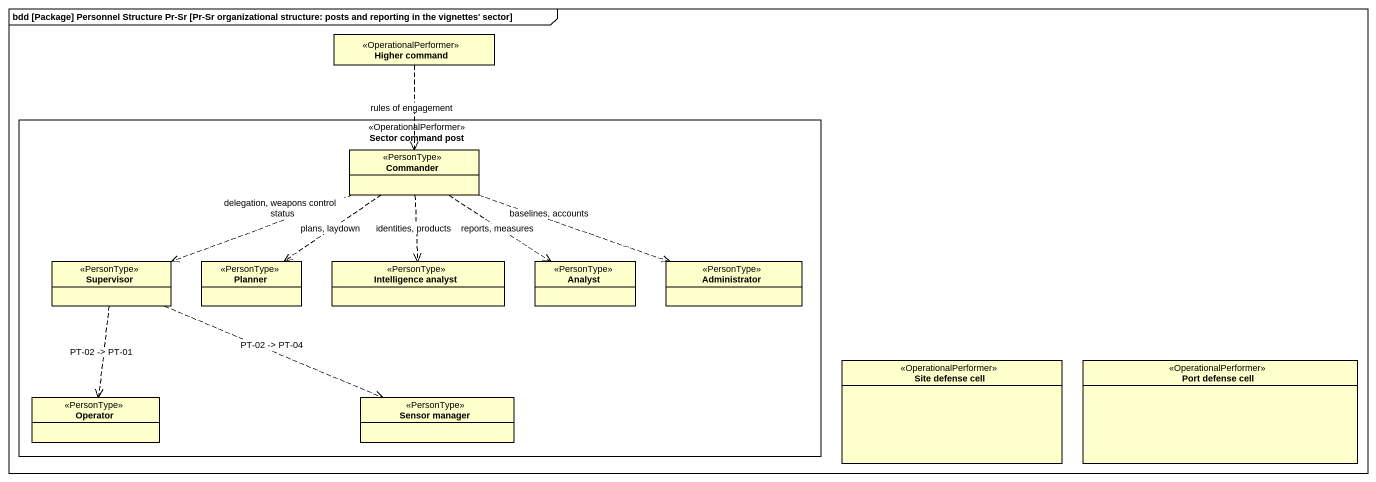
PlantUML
@startuml
mainframe bdd [Package] Personnel Structure Pr-Sr [Pr-Sr organizational structure: posts and reporting in the vignettes' sector]
hide circle
hide empty members
class "Higher command" as Higher_command <<OperationalPerformer>>
rectangle "Sector command post" as Sector_command_post <<OperationalPerformer>> {
  class Commander <<PersonType>>
  class Supervisor <<PersonType>>
  class Planner <<PersonType>>
  class "Intelligence analyst" as Intelligence_analyst <<PersonType>>
  class Analyst <<PersonType>>
  class Administrator <<PersonType>>
  class Operator <<PersonType>>
  class "Sensor manager" as Sensor_manager <<PersonType>>
}
class "Site defense cell" as Site_defense_cell <<OperationalPerformer>>
class "Port defense cell" as Port_defense_cell <<OperationalPerformer>>
Higher_command ..> Commander : rules of engagement
Commander .left.> Supervisor : delegation, weapons control status
Commander ..> Planner : plans, laydown
Commander ..> Intelligence_analyst : identities, products
Commander ..> Analyst : reports, measures
Commander .right.> Administrator : baselines, accounts
Supervisor ..> Operator : PT-02 -> PT-01
Supervisor .right.> Sensor_manager : PT-02 -> PT-04
@enduml
